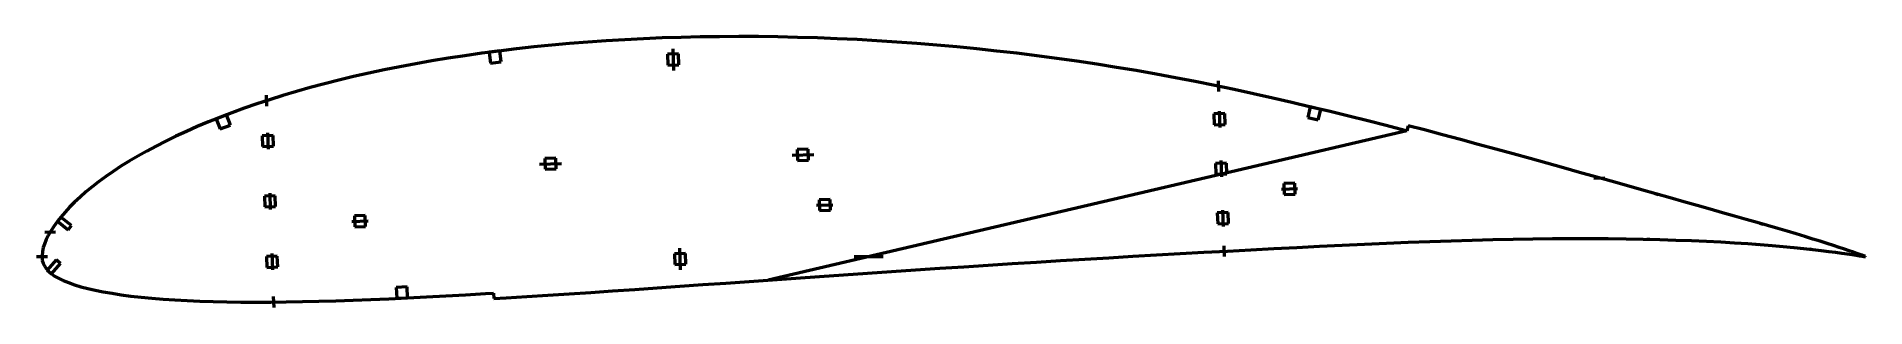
# Model space of a CAD drawing. Header units: metres. Extents: x -235 to 437, y -19 to 81.
import ezdxf

# ---------------------------------------------------------------- set-up
doc = ezdxf.new("R2010")
doc.units = ezdxf.units.M
for name, color, linetype, lineweight in [('FoilLayer', 1, 'Continuous', 50), ('StringerLayer', 1, 'Continuous', 50), ('SubLayer', 1, 'Continuous', 50)]:
    doc.layers.add(name, color=color, linetype=linetype, lineweight=lineweight)

msp = doc.modelspace()

# ---------------------------------------------------------------- linework, layer by layer
at = {"layer": 'FoilLayer'}
for p, q in [((8.7, 80.73), (1.67, 80.57)), ((15.79, 80.83), (8.7, 80.73)), ((22.91, 80.87), (15.79, 80.83)), ((30.06, 80.85), (22.91, 80.87)), ((37.25, 80.75), (30.06, 80.85)), ((44.47, 80.59), (37.25, 80.75)), ((-71.64, 74.73), (-77.87, 73.84)), ((-65.34, 75.56), (-71.64, 74.73)), ((-58.95, 76.34), (-65.34, 75.56)), ((-52.48, 77.06), (-58.95, 76.34)), ((-45.96, 77.71), (-52.48, 77.06)), ((-39.35, 78.29), (-45.96, 77.71)), ((-32.67, 78.82), (-39.35, 78.29)), ((-25.91, 79.3), (-32.67, 78.82)), ((-19.09, 79.71), (-25.91, 79.3)), ((-12.22, 80.07), (-19.09, 79.71)), ((-5.31, 80.35), (-12.22, 80.07)), ((1.67, 80.57), (-5.31, 80.35)), ((51.73, 80.37), (44.47, 80.59)), ((59.02, 80.09), (51.73, 80.37)), ((66.32, 79.75), (59.02, 80.09)), ((73.64, 79.34), (66.32, 79.75)), ((80.98, 78.86), (73.64, 79.34)), ((88.33, 78.32), (80.98, 78.86)), ((95.69, 77.72), (88.33, 78.32)), ((103.06, 77.06), (95.69, 77.72)), ((110.43, 76.34), (103.06, 77.06)), ((117.79, 75.56), (110.43, 76.34)), ((125.14, 74.71), (117.79, 75.56)), ((132.49, 73.79), (125.14, 74.71)), ((-113.24, 67.4), (-118.78, 66.15)), ((-107.58, 68.6), (-113.24, 67.4)), ((-101.83, 69.76), (-107.58, 68.6)), ((-95.97, 70.87), (-101.83, 69.76)), ((-90.03, 71.92), (-95.97, 70.87)), ((-84, 72.91), (-90.03, 71.92)), ((-77.87, 73.84), (-84, 72.91)), ((139.82, 72.82), (132.49, 73.79)), ((147.15, 71.79), (139.82, 72.82)), ((154.46, 70.69), (147.15, 71.79)), ((161.75, 69.54), (154.46, 70.69)), ((169.02, 68.33), (161.75, 69.54)), ((176.26, 67.05), (169.02, 68.33)), ((-139.84, 60.65), (-144.82, 59.18)), ((-134.73, 62.11), (-139.84, 60.65)), ((-129.52, 63.51), (-134.73, 62.11)), ((-124.2, 64.86), (-129.52, 63.51)), ((-118.78, 66.15), (-124.2, 64.86)), ((183.48, 65.72), (176.26, 67.05)), ((190.68, 64.33), (183.48, 65.72)), ((197.85, 62.89), (190.68, 64.33)), ((204.99, 61.41), (197.85, 62.89)), ((212.08, 59.86), (204.99, 61.41)), ((-159.05, 54.49), (-163.55, 52.84)), ((-154.43, 56.09), (-159.05, 54.49)), ((-149.69, 57.65), (-154.43, 56.09)), ((-144.82, 59.18), (-149.69, 57.65)), ((219.16, 58.26), (212.08, 59.86)), ((226.21, 56.62), (219.16, 58.26)), ((233.25, 54.95), (226.21, 56.62)), ((240.26, 53.27), (233.25, 54.95)), ((-176.3, 47.73), (-180.28, 45.98)), ((-172.18, 49.46), (-176.3, 47.73)), ((-167.93, 51.16), (-172.18, 49.46)), ((-163.55, 52.84), (-167.93, 51.16)), ((247.22, 51.57), (240.26, 53.27)), ((254.11, 49.85), (247.22, 51.57)), ((260.94, 48.11), (254.11, 49.85)), ((267.73, 46.36), (260.94, 48.11)), ((269, 48.09), (268.49, 46.16)), ((274.97, 46.52), (269, 48.09)), ((-191.44, 40.56), (-194.89, 38.72)), ((-187.85, 42.39), (-191.44, 40.56)), ((-184.13, 44.19), (-187.85, 42.39)), ((-180.28, 45.98), (-184.13, 44.19)), ((268.49, 46.16), (33.62, -8.72)), ((268.49, 46.16), (267.73, 46.36)), ((281.63, 44.76), (274.97, 46.52)), ((288.22, 42.99), (281.63, 44.76)), ((294.75, 41.21), (288.22, 42.99)), ((301.2, 39.44), (294.75, 41.21)), ((-201.34, 35.02), (-204.35, 33.14)), ((-198.19, 36.86), (-201.34, 35.02)), ((-194.89, 38.72), (-198.19, 36.86)), ((307.56, 37.69), (301.2, 39.44)), ((313.84, 35.96), (307.56, 37.69)), ((320.01, 34.25), (313.84, 35.96)), ((326.08, 32.56), (320.01, 34.25)), ((-212.55, 27.46), (-214.99, 25.58)), ((-209.96, 29.35), (-212.55, 27.46)), ((-207.22, 31.25), (-209.96, 29.35)), ((-204.35, 33.14), (-207.22, 31.25)), ((332.04, 30.88), (326.08, 32.56)), ((337.9, 29.24), (332.04, 30.88)), ((343.64, 27.63), (337.9, 29.24)), ((349.25, 26.06), (343.64, 27.63)), ((-219.4, 21.84), (-221.38, 19.97)), ((-217.27, 23.71), (-219.4, 21.84)), ((-214.99, 25.58), (-217.27, 23.71)), ((354.73, 24.51), (349.25, 26.06)), ((360.07, 23.01), (354.73, 24.51)), ((365.27, 21.53), (360.07, 23.01)), ((370.33, 20.11), (365.27, 21.53)), ((-226.46, 14.49), (-227.85, 12.72)), ((-224.91, 16.28), (-226.46, 14.49)), ((-223.22, 18.12), (-224.91, 16.28)), ((-221.38, 19.97), (-223.22, 18.12)), ((375.24, 18.72), (370.33, 20.11)), ((379.98, 17.38), (375.24, 18.72)), ((384.56, 16.08), (379.98, 17.38)), ((388.98, 14.83), (384.56, 16.08)), ((393.22, 13.62), (388.98, 14.83)), ((397.28, 12.46), (393.22, 13.62)), ((-231.09, 7.68), (-231.84, 6.17)), ((-230.16, 9.33), (-231.09, 7.68)), ((-229.09, 11), (-230.16, 9.33)), ((-227.85, 12.72), (-229.09, 11)), ((401.17, 11.35), (397.28, 12.46)), ((404.86, 10.27), (401.17, 11.35)), ((408.36, 9.23), (404.86, 10.27)), ((411.68, 8.25), (408.36, 9.23)), ((414.8, 7.3), (411.68, 8.25)), ((417.74, 6.4), (414.8, 7.3)), ((-233.37, 0.2), (-233.38, -0.13)), ((-233.22, 1.77), (-233.37, 0.2)), ((-232.91, 3.33), (-233.22, 1.77)), ((-232.48, 4.52), (-232.91, 3.33)), ((-231.84, 6.17), (-232.48, 4.52)), ((158.91, -0.48), (167.7, 0.03)), ((167.7, 0.03), (176.46, 0.54)), ((176.46, 0.54), (185.2, 1.05)), ((185.2, 1.05), (193.89, 1.53)), ((193.89, 1.53), (202.52, 1.98)), ((202.52, 1.98), (211.07, 2.44)), ((211.07, 2.44), (219.57, 2.91)), ((219.57, 2.91), (228.02, 3.34)), ((228.02, 3.34), (236.4, 3.75)), ((236.4, 3.75), (244.68, 4.13)), ((244.68, 4.13), (252.87, 4.51)), ((252.87, 4.51), (260.99, 4.88)), ((260.99, 4.88), (269.03, 5.22)), ((269.03, 5.22), (276.96, 5.51)), ((276.96, 5.51), (284.79, 5.76)), ((284.79, 5.76), (292.48, 6.01)), ((292.48, 6.01), (300.07, 6.21)), ((300.07, 6.21), (307.54, 6.37)), ((307.54, 6.37), (314.87, 6.47)), ((314.87, 6.47), (322.02, 6.54)), ((322.02, 6.54), (329.03, 6.58)), ((329.03, 6.58), (335.89, 6.59)), ((335.89, 6.59), (342.58, 6.54)), ((342.58, 6.54), (349.09, 6.46)), ((349.09, 6.46), (355.39, 6.34)), ((355.39, 6.34), (361.51, 6.2)), ((361.51, 6.2), (367.44, 6.03)), ((367.44, 6.03), (373.16, 5.81)), ((373.16, 5.81), (378.66, 5.56)), ((378.66, 5.56), (383.94, 5.31)), ((383.94, 5.31), (389.01, 5.02)), ((389.01, 5.02), (393.86, 4.71)), ((393.86, 4.71), (398.46, 4.36)), ((398.46, 4.36), (402.81, 4.01)), ((402.81, 4.01), (406.91, 3.65)), ((406.91, 3.65), (410.77, 3.3)), ((410.77, 3.3), (414.37, 2.93)), ((414.37, 2.93), (417.72, 2.56)), ((417.72, 2.56), (420.81, 2.2)), ((420.48, 5.55), (417.74, 6.4)), ((423.02, 4.75), (420.48, 5.55)), ((420.81, 2.2), (423.62, 1.84)), ((425.36, 3.99), (423.02, 4.75)), ((423.62, 1.84), (426.17, 1.51)), ((427.5, 3.3), (425.36, 3.99)), ((426.17, 1.51), (428.44, 1.2)), ((429.44, 2.66), (427.5, 3.3)), ((428.44, 1.2), (430.46, 0.91)), ((431.17, 2.08), (429.44, 2.66)), ((430.46, 0.91), (432.2, 0.67)), ((432.69, 1.57), (431.17, 2.08)), ((432.2, 0.67), (433.69, 0.45)), ((434, 1.12), (432.69, 1.57)), ((433.69, 0.45), (434.91, 0.27)), ((435.09, 0.74), (434, 1.12)), ((434.91, 0.27), (435.87, 0.12)), ((435.96, 0.44), (435.09, 0.74)), ((435.87, 0.12), (436.55, 0.01)), ((436.59, 0.22), (435.96, 0.44)), ((436.55, 0.01), (436.98, -0.05)), ((436.99, 0.08), (436.59, 0.22)), ((437.12, 0.03), (436.99, 0.08)), ((437.12, -0.07), (437.12, 0.03)), ((-233.38, -0.13), (-233.26, -1.52)), ((-233.26, -1.52), (-232.96, -2.51)), ((-232.96, -2.51), (-232.51, -3.47)), ((-232.51, -3.47), (-231.84, -4.45)), ((-231.84, -4.45), (-231.01, -5.4)), ((-231.01, -5.4), (-229.98, -6.33)), ((-229.98, -6.33), (-228.77, -7.21)), ((61.35, -6.77), (70.15, -6.17)), ((70.15, -6.17), (78.97, -5.58)), ((78.97, -5.58), (87.82, -4.97)), ((87.82, -4.97), (96.71, -4.36)), ((96.71, -4.36), (105.62, -3.78)), ((105.62, -3.78), (114.52, -3.22)), ((114.52, -3.22), (123.41, -2.66)), ((123.41, -2.66), (132.3, -2.09)), ((132.3, -2.09), (141.19, -1.53)), ((141.19, -1.53), (150.07, -1)), ((150.07, -1), (158.91, -0.48)), ((436.98, -0.05), (437.12, -0.07)), ((-228.77, -7.21), (-227.33, -8.05)), ((-227.33, -8.05), (-225.62, -8.85)), ((-225.62, -8.85), (-223.66, -9.63)), ((-223.66, -9.63), (-221.47, -10.4)), ((-221.47, -10.4), (-219.12, -11.13)), ((-219.12, -11.13), (-216.58, -11.81)), ((-216.58, -11.81), (-213.81, -12.44)), ((-213.81, -12.44), (-210.83, -13.02)), ((-210.83, -13.02), (-207.63, -13.58)), ((-39.55, -13.78), (-31.6, -13.24)), ((-31.6, -13.24), (-23.54, -12.69)), ((-23.54, -12.69), (-15.39, -12.15)), ((-15.39, -12.15), (-7.16, -11.58)), ((-7.16, -11.58), (1.15, -10.99)), ((1.15, -10.99), (9.56, -10.39)), ((9.56, -10.39), (18.04, -9.79)), ((18.04, -9.79), (26.6, -9.21)), ((26.6, -9.21), (35.19, -8.61)), ((35.19, -8.61), (43.85, -7.99)), ((43.85, -7.99), (52.57, -7.37)), ((52.57, -7.37), (61.35, -6.77)), ((-207.63, -13.58), (-204.27, -14.1)), ((-204.27, -14.1), (-200.72, -14.57)), ((-200.72, -14.57), (-196.97, -14.98)), ((-196.97, -14.98), (-193.01, -15.34)), ((-193.01, -15.34), (-188.84, -15.67)), ((-188.84, -15.67), (-184.51, -15.98)), ((-184.51, -15.98), (-180.02, -16.24)), ((-180.02, -16.24), (-175.35, -16.43)), ((-175.35, -16.43), (-170.49, -16.58)), ((-170.49, -16.58), (-165.43, -16.69)), ((-165.43, -16.69), (-160.21, -16.77)), ((-160.21, -16.77), (-154.83, -16.8)), ((-154.83, -16.8), (-149.29, -16.78)), ((-149.29, -16.78), (-143.57, -16.71)), ((-143.57, -16.71), (-137.65, -16.6)), ((-137.65, -16.6), (-131.58, -16.47)), ((-131.58, -16.47), (-125.37, -16.31)), ((-125.37, -16.31), (-119.01, -16.1)), ((-119.01, -16.1), (-112.5, -15.84)), ((-112.5, -15.84), (-105.81, -15.55)), ((-105.81, -15.55), (-98.97, -15.25)), ((-98.97, -15.25), (-92.01, -14.92)), ((-92.01, -14.92), (-84.93, -14.55)), ((-84.93, -14.55), (-77.71, -14.14)), ((-77.71, -14.14), (-70.34, -13.7)), ((-70.34, -13.7), (-67.37, -13.52)), ((-67.37, -13.52), (-67.25, -15.52)), ((-67.25, -15.52), (-62.71, -15.25)), ((-62.71, -15.25), (-55.09, -14.8)), ((-55.09, -14.8), (-47.38, -14.31)), ((-47.38, -14.31), (-39.55, -13.78))]:
    msp.add_line(p, q, dxfattribs=at)
at = {"layer": 'StringerLayer'}
for p, q in [((-65.01, 75.6), (-68.97, 75.08)), ((-68.97, 75.08), (-68.45, 71.11)), ((-64.48, 71.64), (-65.01, 75.6)), ((-68.45, 71.11), (-64.48, 71.64)), ((232.96, 55.02), (232.03, 51.13)), ((236.85, 54.09), (232.96, 55.02)), ((235.92, 50.2), (236.85, 54.09)), ((-165.54, 52.08), (-169.28, 50.65)), ((-169.28, 50.65), (-167.85, 46.91)), ((-167.85, 46.91), (-164.11, 48.34)), ((-164.11, 48.34), (-165.54, 52.08)), ((232.03, 51.13), (235.92, 50.2)), ((-226.46, 14.49), (-227.69, 12.91)), ((-222.53, 11.4), (-226.46, 14.49)), ((-227.69, 12.91), (-223.76, 9.83)), ((-223.76, 9.83), (-222.53, 11.4)), ((-228.12, -1.29), (-231.43, -5.03)), ((-231.43, -5.03), (-229.94, -6.35)), ((-229.94, -6.35), (-226.62, -2.61)), ((-226.62, -2.61), (-228.12, -1.29)), ((-99.14, -11.25), (-103.14, -11.43)), ((-103.14, -11.43), (-102.96, -15.42)), ((-98.97, -15.25), (-99.14, -11.25)), ((-102.96, -15.42), (-98.97, -15.25))]:
    msp.add_line(p, q, dxfattribs=at)
at = {"layer": 'SubLayer'}
for p, q in [((0.65, 74.48), (-3.35, 74.34)), ((-3.35, 74.34), (-3.21, 70.35)), ((-1.42, 76.41), (-1.14, 68.42)), ((0.79, 70.49), (0.65, 74.48)), ((-3.21, 70.35), (0.79, 70.49)), ((199.11, 64.61), (199.25, 60.61)), ((-150.91, 59.27), (-150.77, 55.27)), ((201.54, 52.54), (197.54, 52.4)), ((197.54, 52.4), (197.68, 48.41)), ((197.68, 48.41), (201.68, 48.55)), ((199.5, 53.47), (199.71, 47.48)), ((201.68, 48.55), (201.54, 52.54)), ((-148.4, 44.53), (-152.4, 44.39)), ((-152.4, 44.39), (-152.26, 40.39)), ((-152.26, 40.39), (-148.26, 40.53)), ((-150.43, 45.46), (-150.22, 39.46)), ((-148.26, 40.53), (-148.4, 44.53)), ((-50.41, 33.96), (-42.41, 34.24)), ((-44.48, 36.17), (-48.48, 36.03)), ((-48.48, 36.03), (-48.34, 32.04)), ((-44.34, 32.18), (-44.48, 36.17)), ((42.41, 37.21), (50.41, 37.49)), ((48.34, 39.41), (44.34, 39.27)), ((44.34, 39.27), (44.48, 35.28)), ((44.48, 35.28), (48.48, 35.42)), ((48.48, 35.42), (48.34, 39.41)), ((202.17, 34.34), (198.17, 34.2)), ((198.17, 34.2), (198.31, 30.2)), ((200.14, 35.26), (200.35, 29.27)), ((202.31, 30.34), (202.17, 34.34)), ((-48.34, 32.04), (-44.34, 32.18)), ((198.31, 30.2), (202.31, 30.34)), ((227.28, 26.94), (223.28, 26.81)), ((227.42, 22.95), (227.28, 26.94)), ((337.28, 28.78), (341.28, 28.92)), ((-147.62, 22.32), (-151.62, 22.18)), ((-151.62, 22.18), (-151.48, 18.18)), ((-149.66, 23.25), (-149.45, 17.25)), ((-147.48, 18.32), (-147.62, 22.32)), ((56.39, 20.98), (52.39, 20.84)), ((52.39, 20.84), (52.53, 16.84)), ((56.53, 16.98), (56.39, 20.98)), ((222.35, 24.77), (228.35, 24.98)), ((223.28, 26.81), (223.42, 22.81)), ((223.42, 22.81), (227.42, 22.95)), ((360.33, 22.41), (360.61, 23.37)), ((-151.48, 18.18), (-147.48, 18.32)), ((-114.51, 15.01), (-118.51, 14.87)), ((-118.51, 14.87), (-118.37, 10.87)), ((-114.37, 11.01), (-114.51, 15.01)), ((51.46, 18.8), (57.46, 19.01)), ((52.53, 16.84), (56.53, 16.98)), ((202.81, 16.13), (198.81, 15.99)), ((198.81, 15.99), (198.95, 11.99)), ((200.77, 17.06), (200.98, 11.06)), ((202.95, 12.13), (202.81, 16.13)), ((-232.37, 8.89), (-228.37, 9.03)), ((-119.44, 12.84), (-113.44, 13.05)), ((-118.37, 10.87), (-114.37, 11.01)), ((198.95, 11.99), (202.95, 12.13)), ((357.33, 5.8), (357.41, 6.79)), ((398.81, 11.5), (399.11, 12.46)), ((417.98, 5.8), (418.29, 6.75)), ((-235.37, 0), (-231.37, 0)), ((-146.85, 0.11), (-150.84, -0.03)), ((-148.88, 1.04), (-148.67, -4.96)), ((-146.71, -3.89), (-146.85, 0.11)), ((3.21, 1.1), (-0.79, 0.96)), ((-0.79, 0.96), (-0.65, -3.03)), ((1.42, -4.96), (1.14, 3.03)), ((3.35, -2.89), (3.21, 1.1)), ((65.25, 0), (75.97, 0)), ((201.23, 3.92), (201.37, -0.08)), ((397.32, 3.95), (397.43, 4.94)), ((417.23, 2.11), (417.36, 3.11)), ((-150.84, -0.03), (-150.7, -4.03)), ((-150.7, -4.03), (-146.71, -3.89)), ((-0.65, -3.03), (3.35, -2.89)), ((-148.33, -14.77), (-148.19, -18.77))]:
    msp.add_line(p, q, dxfattribs=at)

doc.saveas('drawing.dxf')
